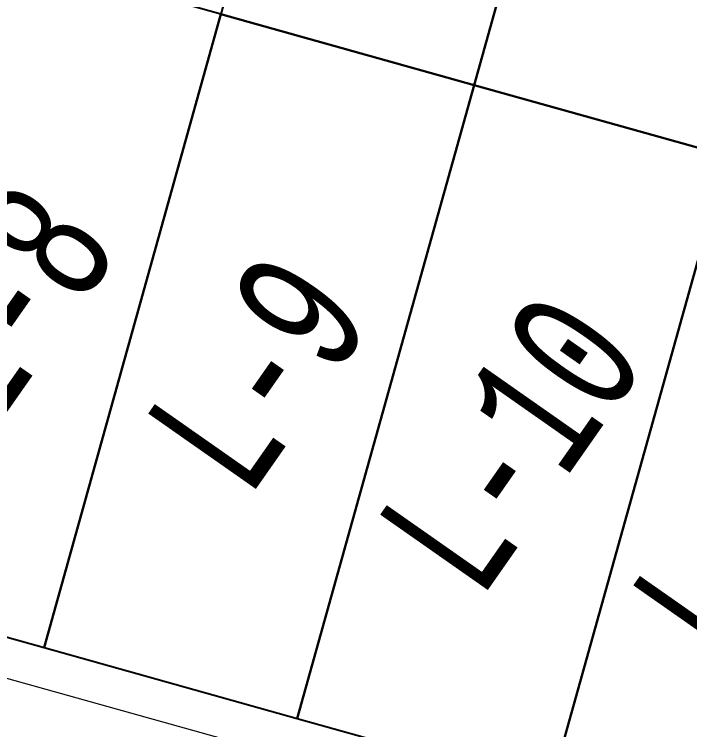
# Model space of a CAD drawing. Header units: millimetres. Extents: x 474016 to 477875, y 2288607 to 2292200.
# Drawn here: x 474586.38 to 474612.08, y 2289146.92 to 2289174.11 of the extents above; entities that cross this region are included whole.
import ezdxf
from ezdxf.enums import TextEntityAlignment as Align

# ---------------------------------------------------------------- set-up
doc = ezdxf.new("R2010")
doc.units = ezdxf.units.MM
doc.header["$LTSCALE"] = 50
doc.layers.add('BANQUETA', color=251, linetype='Continuous', lineweight=5)
doc.layers.add('CVL_LOTIF', color=1, linetype='Continuous')
doc.layers.add('MZ Y LT', color=7, linetype='Continuous', lineweight=13, true_color=0x0d2bf2)
doc.styles.add('MONOTXT4', font='MONOTXT4.shx', dxfattribs={"width": 0.55})

msp = doc.modelspace()

# ---------------------------------------------------------------- linework, layer by layer
at = {"layer": 'BANQUETA'}
msp.add_lwpolyline([(474639.896, 2289188.874), (474519.507, 2289222.51, 0.414214), (474517.043, 2289221.121), (474503.857, 2289173.929, 0.414214), (474505.245, 2289171.464), (474625.635, 2289137.829)], format="xyb", dxfattribs=at)
at = {"layer": 'CVL_LOTIF'}
for points in [[(474610.599, 2289195.502), (474600.968, 2289198.192), (474594.241, 2289174.115), (474603.872, 2289171.424)], [(474620.231, 2289192.811), (474610.599, 2289195.502), (474603.872, 2289171.424), (474613.503, 2289168.733)], [(474594.241, 2289174.115), (474584.61, 2289176.805), (474577.883, 2289152.728), (474587.514, 2289150.037)], [(474603.872, 2289171.424), (474594.241, 2289174.115), (474587.514, 2289150.037), (474597.145, 2289147.346)], [(474613.503, 2289168.733), (474603.872, 2289171.424), (474597.145, 2289147.346), (474606.776, 2289144.655)], [(474623.135, 2289166.042), (474613.503, 2289168.733), (474606.776, 2289144.655), (474616.407, 2289141.964)]]:
    msp.add_lwpolyline(points, close=True, dxfattribs=at)

# ---------------------------------------------------------------- texts
at = {"layer": 'MZ Y LT', "lineweight": 13, "style": 'MONOTXT4', "width": 0.65}
for s, p in [('L-8', (474586.002, 2289163.207)), ('L-9', (474595.633, 2289160.516)), ('L-10', (474605.264, 2289157.825)), ('L-11', (474614.896, 2289155.135))]:
    msp.add_text(s, height=5, rotation=55, dxfattribs=at).set_placement(p, align=Align.MIDDLE)

doc.saveas('drawing.dxf')
